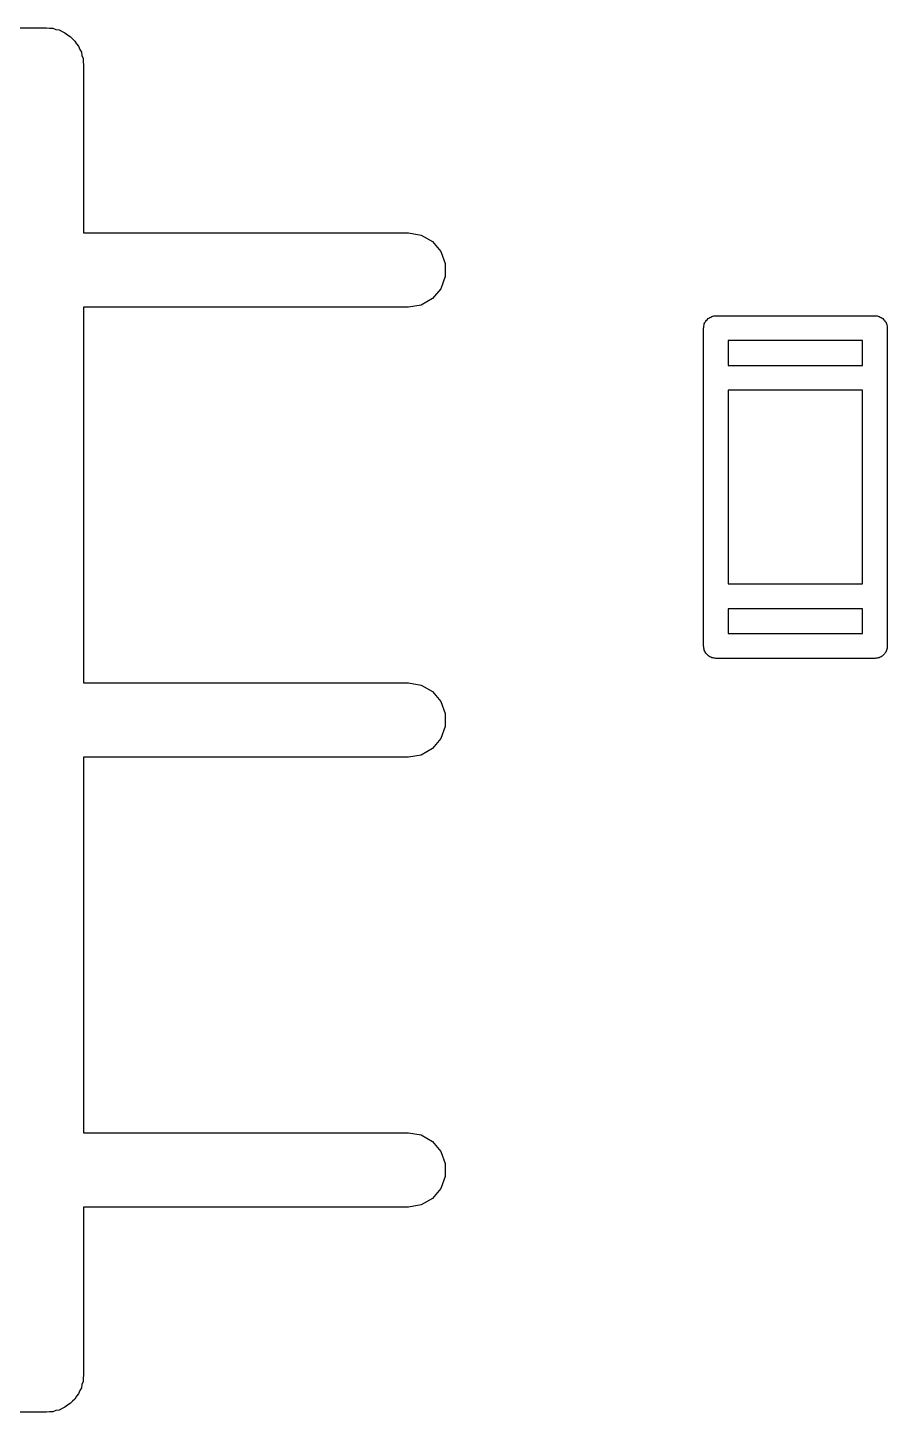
# Model space of a CAD drawing. Extents: x 10 to 287, y -200 to -10.
# Drawn here: x 147.06 to 151.46, y -84.39 to -77.31 of the extents above; entities that cross this region are included whole.
import ezdxf

# ---------------------------------------------------------------- set-up
doc = ezdxf.new("R2010")
doc.units = 0
doc.header["$MEASUREMENT"] = 0
doc.layers.add('BLACK', color=7, linetype='CONTINUOUS')

msp = doc.modelspace()

# ---------------------------------------------------------------- linework, layer by layer
at = {"layer": 'Black'}
for p, q in [((143.462, -77.3125), (147.16, -77.3125)), ((147.16, -77.3125), (147.176, -77.3154)), ((147.176, -77.3154), (147.193, -77.3154)), ((147.193, -77.3154), (147.209, -77.3211)), ((147.209, -77.3211), (147.225, -77.324)), ((147.225, -77.324), (147.24, -77.3323)), ((147.24, -77.3323), (147.255, -77.338)), ((147.255, -77.338), (147.268, -77.3488)), ((147.268, -77.3488), (147.282, -77.3571)), ((147.282, -77.3571), (147.293, -77.3699)), ((147.293, -77.3699), (147.306, -77.3806)), ((147.306, -77.3806), (147.314, -77.395)), ((147.314, -77.395), (147.325, -77.4078)), ((147.325, -77.4078), (147.331, -77.4234)), ((147.331, -77.4234), (147.339, -77.4379)), ((147.339, -77.4379), (147.342, -77.4543)), ((147.342, -77.4543), (147.348, -77.4699)), ((147.348, -77.4699), (147.348, -77.4866)), ((147.348, -77.4866), (147.35, -77.503)), ((147.35, -77.503), (147.35, -78.3615)), ((147.35, -78.3615), (149.012, -78.3615)), ((149.012, -78.3615), (149.077, -78.373)), ((149.077, -78.373), (149.134, -78.4061)), ((149.134, -78.4061), (149.177, -78.4568)), ((149.177, -78.4568), (149.199, -78.519)), ((149.199, -78.519), (149.199, -78.5851)), ((149.199, -78.5851), (149.177, -78.6473)), ((149.177, -78.6473), (149.134, -78.698)), ((149.012, -78.7425), (147.35, -78.7425)), ((147.35, -78.7425), (147.35, -80.6628)), ((149.077, -78.7311), (149.012, -78.7425)), ((149.134, -78.698), (149.077, -78.7311)), ((150.529, -78.8175), (150.532, -78.8132)), ((150.532, -78.8132), (150.535, -78.8084)), ((150.535, -78.8084), (150.54, -78.8048)), ((150.54, -78.8048), (150.543, -78.8006)), ((150.543, -78.8006), (150.548, -78.7978)), ((150.548, -78.7978), (150.552, -78.7942)), ((150.552, -78.7942), (150.557, -78.7923)), ((150.557, -78.7923), (150.562, -78.7895)), ((150.562, -78.7895), (150.568, -78.7886)), ((150.568, -78.7886), (150.573, -78.7867)), ((150.573, -78.7867), (150.578, -78.7867)), ((150.578, -78.7867), (150.584, -78.7857)), ((150.584, -78.7857), (151.397, -78.7857)), ((151.397, -78.7857), (151.402, -78.7867)), ((151.402, -78.7867), (151.408, -78.7867)), ((151.408, -78.7867), (151.413, -78.7886)), ((151.413, -78.7886), (151.418, -78.7895)), ((151.418, -78.7895), (151.423, -78.7923)), ((151.423, -78.7923), (151.428, -78.7942)), ((151.428, -78.7942), (151.433, -78.7978)), ((151.433, -78.7978), (151.438, -78.8006)), ((151.438, -78.8006), (151.441, -78.8048)), ((151.441, -78.8048), (151.445, -78.8084)), ((151.445, -78.8084), (151.448, -78.8132)), ((151.448, -78.8132), (151.452, -78.8175)), ((150.52, -78.8492), (150.521, -78.8437)), ((150.52, -80.4748), (150.52, -78.8492)), ((150.521, -78.8382), (150.523, -78.833)), ((150.521, -78.8437), (150.521, -78.8382)), ((150.523, -78.833), (150.524, -78.8275)), ((150.524, -78.8275), (150.527, -78.8227)), ((150.527, -78.8227), (150.529, -78.8175)), ((151.452, -78.8175), (151.454, -78.8227)), ((151.454, -78.8227), (151.456, -78.8275)), ((151.456, -78.8275), (151.457, -78.833)), ((151.457, -78.833), (151.459, -78.8382)), ((151.459, -78.8382), (151.459, -78.8437)), ((151.459, -78.8437), (151.46, -78.8492)), ((151.46, -78.8492), (151.46, -80.4748)), ((150.647, -78.9127), (150.647, -79.0397)), ((151.333, -78.9127), (150.647, -78.9127)), ((151.333, -79.0397), (151.333, -78.9127)), ((150.647, -79.0397), (151.333, -79.0397)), ((150.647, -79.1667), (150.647, -80.1573)), ((151.333, -79.1667), (150.647, -79.1667)), ((151.333, -80.1573), (151.333, -79.1667)), ((150.647, -80.1573), (151.333, -80.1573)), ((150.647, -80.2843), (150.647, -80.4113)), ((151.333, -80.2843), (150.647, -80.2843)), ((151.333, -80.4113), (151.333, -80.2843)), ((150.647, -80.4113), (151.333, -80.4113)), ((150.521, -80.4803), (150.52, -80.4748)), ((150.521, -80.4858), (150.521, -80.4803)), ((150.523, -80.4911), (150.521, -80.4858)), ((150.524, -80.4965), (150.523, -80.4911)), ((150.527, -80.5013), (150.524, -80.4965)), ((150.529, -80.5066), (150.527, -80.5013)), ((150.532, -80.5108), (150.529, -80.5066)), ((150.535, -80.5156), (150.532, -80.5108)), ((150.54, -80.5192), (150.535, -80.5156)), ((151.445, -80.5156), (151.441, -80.5192)), ((151.448, -80.5108), (151.445, -80.5156)), ((151.452, -80.5066), (151.448, -80.5108)), ((151.454, -80.5013), (151.452, -80.5066)), ((151.456, -80.4965), (151.454, -80.5013)), ((151.457, -80.4911), (151.456, -80.4965)), ((151.459, -80.4858), (151.457, -80.4911)), ((151.46, -80.4748), (151.459, -80.4803)), ((151.459, -80.4803), (151.459, -80.4858)), ((150.543, -80.5235), (150.54, -80.5192)), ((150.548, -80.5262), (150.543, -80.5235)), ((150.552, -80.5298), (150.548, -80.5262)), ((150.557, -80.5317), (150.552, -80.5298)), ((150.562, -80.5345), (150.557, -80.5317)), ((150.568, -80.5355), (150.562, -80.5345)), ((150.573, -80.5374), (150.568, -80.5355)), ((150.578, -80.5374), (150.573, -80.5374)), ((150.584, -80.5383), (150.578, -80.5374)), ((151.397, -80.5383), (150.584, -80.5383)), ((151.402, -80.5374), (151.397, -80.5383)), ((151.408, -80.5374), (151.402, -80.5374)), ((151.413, -80.5355), (151.408, -80.5374)), ((151.418, -80.5345), (151.413, -80.5355)), ((151.423, -80.5317), (151.418, -80.5345)), ((151.428, -80.5298), (151.423, -80.5317)), ((151.433, -80.5262), (151.428, -80.5298)), ((151.438, -80.5235), (151.433, -80.5262)), ((151.441, -80.5192), (151.438, -80.5235)), ((147.35, -80.6628), (149.012, -80.6628)), ((149.012, -80.6628), (149.077, -80.6743)), ((149.077, -80.6743), (149.134, -80.7073)), ((149.134, -80.7073), (149.177, -80.758)), ((149.177, -80.758), (149.199, -80.8202)), ((149.199, -80.8202), (149.199, -80.8864)), ((149.199, -80.8864), (149.177, -80.9485)), ((149.134, -80.9992), (149.077, -81.0323)), ((149.177, -80.9485), (149.134, -80.9992)), ((149.012, -81.0438), (147.35, -81.0438)), ((147.35, -81.0438), (147.35, -82.964)), ((149.077, -81.0323), (149.012, -81.0438)), ((147.35, -82.964), (149.012, -82.964)), ((149.012, -82.964), (149.077, -82.9755)), ((149.077, -82.9755), (149.134, -83.0086)), ((149.134, -83.0086), (149.177, -83.0593)), ((149.177, -83.0593), (149.199, -83.1214)), ((149.199, -83.1214), (149.199, -83.1876)), ((149.199, -83.1876), (149.177, -83.2498)), ((149.177, -83.2498), (149.134, -83.3005)), ((149.012, -83.345), (147.35, -83.345)), ((147.35, -83.345), (147.35, -84.2035)), ((149.077, -83.3335), (149.012, -83.345)), ((149.134, -83.3005), (149.077, -83.3335)), ((147.339, -84.2687), (147.331, -84.2831)), ((147.342, -84.2523), (147.339, -84.2687)), ((147.348, -84.2366), (147.342, -84.2523)), ((147.35, -84.2035), (147.348, -84.22)), ((147.348, -84.22), (147.348, -84.2366)), ((147.293, -84.3367), (147.282, -84.3495)), ((147.306, -84.326), (147.293, -84.3367)), ((147.314, -84.3116), (147.306, -84.326)), ((147.325, -84.2988), (147.314, -84.3116)), ((147.331, -84.2831), (147.325, -84.2988)), ((147.16, -84.394), (143.462, -84.394)), ((147.176, -84.3911), (147.16, -84.394)), ((147.193, -84.3911), (147.176, -84.3911)), ((147.209, -84.3854), (147.193, -84.3911)), ((147.225, -84.3826), (147.209, -84.3854)), ((147.24, -84.3742), (147.225, -84.3826)), ((147.255, -84.3685), (147.24, -84.3742)), ((147.268, -84.3578), (147.255, -84.3685)), ((147.282, -84.3495), (147.268, -84.3578))]:
    msp.add_line(p, q, dxfattribs=at)

doc.saveas('drawing.dxf')
